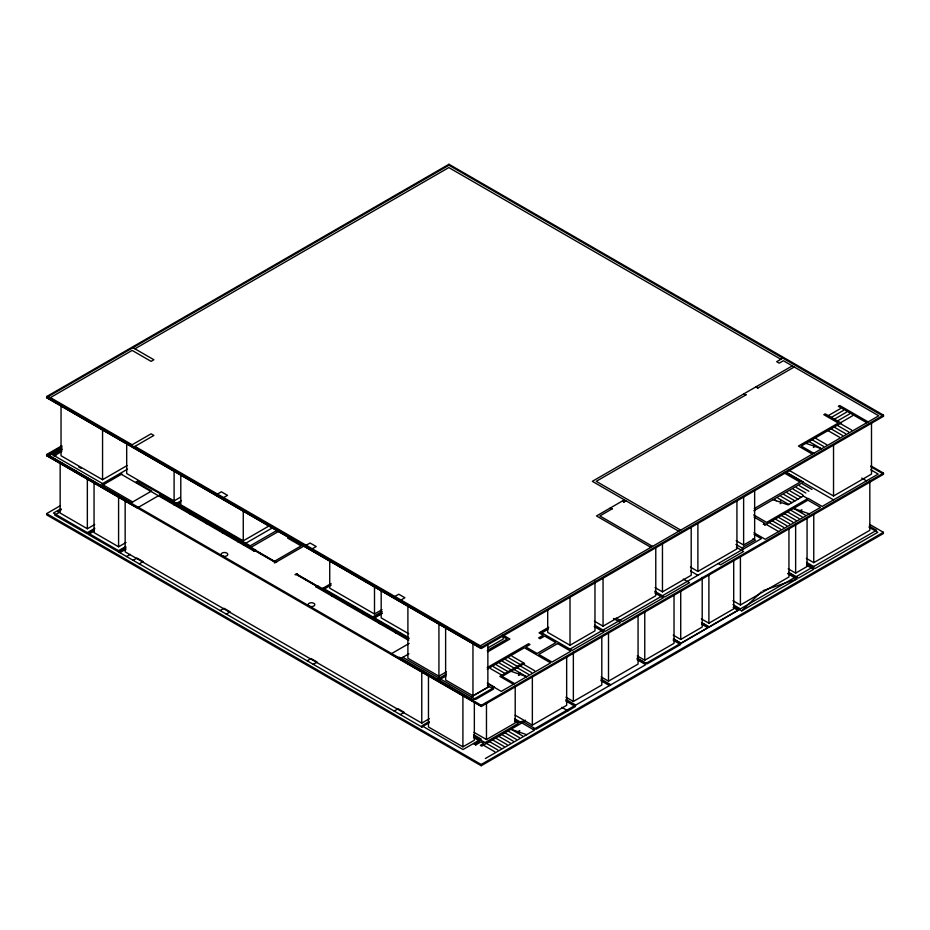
<?xml version="1.0" encoding="UTF-8"?>
<svg xmlns="http://www.w3.org/2000/svg" width="930" height="930" viewBox="0 0 930 930"><rect width="100%" height="100%" fill="white"/><g stroke="black" fill="none" stroke-linecap="round" stroke-linejoin="round"><path stroke-width="1.4" d="M60.462 505.629L46.639 513.616L46.639 514.848L481.182 765.727L883.361 533.529L883.361 532.297L869.55 524.322M481.182 765.727L481.182 764.495L883.361 532.297M733.538 606.174L741.675 610.871L761.286 591.91M46.779 396.471L448.958 164.273L883.5 415.152L883.5 416.303L481.322 648.501L46.779 397.633L46.779 396.471L481.322 647.35L481.322 648.501M46.779 397.633L49.29 396.18M134.908 348.808L448.818 167.574L780.863 359.271M870.933 465.872L883.488 473.126L883.488 474.277L481.31 706.486L46.767 455.607L46.767 454.445L61.857 445.737M61.973 446.632L46.5 455.561L137.28 507.978L158.344 495.818M48.29 455.34L61.52 447.702M46.895 455.34L49.685 455.34L62.136 448.144M54.858 453.956L62.391 449.609M61.845 451.422L54.347 455.747L102.556 483.588M61.403 464.163L62.787 463.361M61.95 464.489L63.345 463.686M75.063 472.056L76.458 471.254M75.621 472.382L77.016 471.58M132.967 447.516L153.88 435.438L151.09 433.822L132.13 444.773L50.406 397.598L132.13 350.412L151.09 361.363L153.88 359.759L132.967 347.68M61.043 404.62L61.043 455.747L102.556 479.717L127.108 465.546M127.55 469.162L101.719 484.065L132.688 501.944M60.95 508.733L53.463 513.058L118.587 550.653L125.748 546.526M103.114 484.867L121.946 473.998M61.461 509.57L57.8 511.686L59.195 512.488L54.73 515.069L87.222 533.82L94.5 529.623M102.951 488.157L104.346 487.355M103.509 488.483L104.904 487.68M116.622 496.05L118.017 495.248M117.18 496.376L118.575 495.562M129.758 503.63L151.648 490.994L136.024 481.973L137.419 481.17L160.576 493.888L159.46 494.539L255.959 550.246L254.285 551.211L119.993 473.521M60.159 463.349L60.159 513.058L87.35 528.763L94.732 524.497M87.35 532.623L94.837 528.298M94.302 531.018L88.338 534.471L422.046 727.132M158.902 496.143L160.576 495.179M126.689 443.691L126.689 473.521L174.096 500.898L180.339 497.294M174.096 504.758L181.466 500.503M174.236 505.002L175.91 504.037M174.794 505.327L176.468 504.362M178.002 504.118L180.432 502.712M94.046 482.914L94.046 532.623L118.587 546.794L126.038 542.492M217.469 494.051L221.375 491.796L227.513 495.341L223.607 497.597M118.459 551.862L125.945 547.538M119.854 552.664L126.131 549.037M190.139 514.174L191.813 513.209M190.697 514.499L192.37 513.534M126.55 556.535L130.316 554.361M133.106 560.313L137.001 558.058L143.139 561.604L139.233 563.859M206.03 523.358L207.704 522.393M206.588 523.683L208.262 522.718M221.933 532.541L223.607 531.565M222.491 532.855L224.165 531.89M237.836 541.713L239.498 540.749M238.382 542.039L240.056 541.074M180.792 473.51L180.792 504.758L243.265 540.83L269.468 525.706M243.265 544.689L272.757 527.67M249.263 546.387L277.268 530.216M250.937 547.351L278.942 531.181M253.727 550.897L255.401 549.932M274.501 561.278L301.146 545.898L287.614 538.086L289.149 537.203L304.215 545.898L276.315 561.999M306.168 545.259L310.062 543.004L316.2 546.549L312.294 548.793M220.119 610.557L224.025 608.301L230.163 611.847L226.257 614.091M316.2 586.958L317.874 585.993M322.338 588.574L331.103 583.517M323.733 589.376L331.22 585.051M331.545 595.816L333.219 594.851M332.103 596.142L333.777 595.177M347.436 605L349.11 604.035M347.994 605.314L349.668 604.349M782.955 358.062L776.678 361.689L779.189 363.142L783.374 360.724L878.757 415.791L478.392 646.943M792.302 365.874L592.317 481.333L678.784 531.251M363.339 614.172L365.013 613.207M363.897 614.498L365.571 613.533M394.855 596.467L398.761 594.212L404.899 597.746L400.993 600.001M746.279 394.692L596.223 481.333L680.737 530.123M757.438 388.252L794.255 367.001M329.731 559.767L329.731 588.167L374.499 614.009L382.021 609.662M372.128 617.311L382.16 611.522M373.523 618.125L382.3 613.044M374.499 617.88L381.904 613.602M307.144 660.788L311.038 658.545L317.176 662.079L313.271 664.334M379.231 623.356L380.905 622.391M379.789 623.681L381.463 622.705M624.39 499.852L596.502 515.952L650.895 547.351M395.134 632.528L396.808 631.563M395.692 632.853L397.366 631.889M612.405 508.698L599.85 515.952L652.569 546.387M623.553 502.258L626.064 500.817M409.165 643.432L390.949 653.953L480.624 705.719L883.488 473.126M397.924 657.975L399.319 657.173L472.952 699.686M401.202 658.254L408.921 653.802M828.281 415.629L840.267 408.712M831.339 417.407L843.336 410.479M834.408 419.174L846.405 412.246M837.477 420.941L849.474 414.024M840.546 422.72L852.543 415.791M422.464 672.146L423.859 671.344M423.022 672.471L424.417 671.658M883.5 415.152L480.206 647.989L46.5 397.598L448.958 165.238L883.5 416.303M446.388 671.867L438.925 676.168L438.925 623.623M488.145 647.745L503.211 639.05L503.211 634.795M437.53 679.226L446.481 674.064M487.285 650.5L507.117 639.05L502.165 636.201M438.925 680.039L446.133 675.878M487.471 652L509.907 639.05L502.444 634.748M394.157 711.032L398.063 708.776L404.201 712.322L400.295 714.577M548.758 627.25L539.051 632.853L543.236 635.271L538.633 637.922L540.028 638.736L544.631 636.073L555.919 642.595L537.098 653.465L525.799 646.943L529.984 644.525L528.589 643.723L487.169 667.635M754.265 508.594L800.102 482.135L784.246 472.975M447.016 686.317L448.4 685.515M548.305 628.157L541.004 632.377L572.241 650.407L603.896 632.133L594.165 626.518M447.563 686.642L448.958 685.829M541.841 632.853L547.851 629.378M753.904 510.744L803.45 482.135L786.117 472.126M487.297 669.182L524.404 647.745L550.63 662.881L501.258 691.385L488.273 683.887M803.311 496.062L788.047 504.874L781.816 502.7L780.235 503.63L780.933 500.886L779.328 501.816L773.121 499.643M523.427 662.811L499.863 676.412L513.534 684.306M763.286 524.322L764.96 523.358L754.091 517.08M125.155 500.735L125.155 551.862L421.767 723.11L429.3 718.762M764.681 525.125L807.914 500.166L820.469 507.42L765.239 539.295L753.951 532.774M445.621 627.483L445.621 680.039L472.952 695.814L487.866 687.2L487.866 644.595M471.417 696.861L489.261 686.561M429.149 721.587L421.895 725.772L463.035 749.522L481.17 739.059L473.684 734.735M421.767 726.981L429.23 722.668M471.557 700.488L494.562 687.2L487.274 682.992M547.7 609.65L547.7 632.377L570.009 645.257L594.968 630.842L594.968 581.134M594.386 621.159L603.058 626.169L655.778 595.735L655.778 547.445M655.034 587.586L662.462 591.875L691.199 575.286L691.199 526.996M690.455 567.126L697.884 571.427L736.932 548.874L736.932 500.596M736.188 540.725L743.628 545.015L754.649 538.656L754.649 490.366M741.954 547.909L755.486 540.109L752.975 538.656M788.361 469.917L833.536 496.004L871.503 474.079L871.503 422.952M570.009 649.117L601.663 630.842M603.058 630.04L761.345 538.656L754.091 534.471M428.463 675.843L428.463 726.981L462.908 746.86L474.347 740.257L474.347 701.918M474.068 744.291L479.648 741.071L473.475 737.502M475.463 745.093L481.043 741.873L483.681 743.396L480.345 745.337L481.74 746.139L521.893 722.947M474.009 732.34L486.471 739.536L515.208 722.947L515.208 686.026M485.076 742.593L518.266 723.435L514.546 721.285M523.009 721.657L525.52 720.215M515.162 715.193L532.355 725.121L566.661 705.312L566.661 657.033M565.986 697.198L573.357 701.452L601.803 685.026L601.803 636.736M601.129 676.912L608.499 681.167L638.061 664.09L638.061 615.811M637.248 655.894L644.757 660.23L674.029 643.327L674.029 595.037M673.215 635.132L680.725 639.468L702.197 627.064L702.197 577.356M701.383 618.869L708.893 623.205L733.712 608.871L733.712 560.581M732.968 600.71L740.408 605L788.942 576.984L788.942 528.693M788.198 568.823L795.638 573.124L807.066 566.521L807.066 518.231M806.322 558.36L813.762 562.65L869.829 530.286L869.829 480.577M533.332 729.55L645.734 664.659L637.096 659.672M485.355 758.531L534.448 730.201L514.546 718.704M741.675 610.871L796.905 578.995L787.605 573.624M762.995 590.678L796.905 578.995M46.895 455.793L49.685 455.793L131.153 502.828M510.989 671.274L517.882 673.68L519.731 672.739L518.533 675.354L520.196 674.483L526.636 676.738L526.078 676.412M526.671 734.688L520.23 732.433L518.568 733.305L519.765 730.689L517.917 731.631L511.023 729.225L522.451 735.828M805.961 443.331L812.518 445.621L814.122 444.691L813.425 447.435L815.006 446.493L821.585 448.806L821.027 448.481M809.309 513.86L802.741 511.558L801.149 512.488L801.858 509.745L800.242 510.675L793.697 508.385L805.124 514.988M868.155 421.906L839.709 405.492L838.314 406.294L866.76 422.72M840.267 423.522L851.706 430.125M837.198 425.289L848.637 431.892M834.129 427.068L845.568 433.671M831.071 428.835L842.499 435.438M756.044 386.81L757.996 387.938M828.002 430.602L839.43 437.205M870.666 466.674L882.663 473.603M743.768 393.89L745.721 395.018M870.771 469.79L878.199 474.079L822.143 506.455L808.193 498.399L766.634 522.393L753.707 514.929M815.168 438.018L826.607 444.61M812.099 439.785L823.538 446.388M809.03 441.552L820.469 448.155M861.703 478.09L866.481 480.845M813.773 453.305L801.218 446.063L841.104 423.034L825.212 413.862L823.817 414.664L838.314 423.034L798.428 446.063L812.378 454.119M785.234 471.975L833.536 499.863M802.474 483.984L811.96 489.459M799.405 485.762L808.891 491.238M869.271 526.101L876.513 530.286L645.862 663.45L637.224 658.463M869.038 527.252L877.781 532.297L815.029 568.521L806.729 563.731M796.336 487.529L805.822 493.005M793.278 489.296L802.753 494.772M803.032 495.899L807.775 498.643M790.209 491.075L799.684 496.55M800.242 496.864L801.079 497.352M787.14 492.842L796.615 498.317M797.173 498.643L798.01 499.119M784.071 494.609L793.557 500.084M794.115 500.41L794.952 500.898M781.002 496.388L790.488 501.863M791.046 502.188L791.883 502.665M777.933 498.155L787.419 503.63M787.977 503.955L788.814 504.432M774.864 499.933L776.329 500.77M790.628 510.151L802.055 516.755M787.559 511.93L798.986 518.522M784.49 513.697L795.929 520.3M781.421 515.464L792.86 522.067M778.352 517.243L789.791 523.846M775.283 519.01L786.722 525.613M772.214 520.777L783.653 527.38M769.145 522.555L780.584 529.158M766.076 524.322L778.631 531.565M763.844 523.997L765.239 524.811M806.508 562.336L813.762 566.521M806.519 565.231L813.634 569.334L798.568 578.03L788.721 572.334M788.384 572.799L795.638 576.984M735.932 544.434L743.628 548.874M736.374 547.27L743.628 551.455L720.483 564.824L718.251 563.534M622.437 500.979L624.111 501.944M610.173 508.059L611.847 509.024M690.583 571.067L697.884 575.286M733.003 604.593L740.408 608.871M733.165 607.569L738.048 610.394L709.323 626.983L701.859 622.67M683.271 579.088L689.525 582.692L664.694 597.025L654.697 591.259M654.79 592.922L663.299 597.827L622.158 621.589L616.137 618.101M701.487 622.786L708.893 627.064M701.708 624.193L707.928 627.785L681.155 643.246L673.692 638.933M673.32 639.05L680.725 643.327M673.192 640.259L680.597 644.525L647.129 663.857L637.248 658.149M613.475 618.496L620.496 622.554L605.29 631.331L594.596 625.158M600.989 679.086L610.871 684.782M600.838 680.609L609.476 685.596M512 656.208L524.543 663.45L502.095 676.412L514.65 683.655M523.288 664.171L534.727 670.774M508.931 657.975L520.358 664.578M520.219 665.95L531.658 672.553M505.862 659.742L517.301 666.345M134.908 446.388L480.345 645.815M517.161 667.717L528.589 674.32M502.793 661.521L514.232 668.124M514.232 669.565L525.52 676.087M565.975 699.441L575.728 705.08M565.614 700.848L575.449 706.521L536.122 729.225L522.172 721.18L519.661 722.633L514.697 719.762M499.724 663.288L511.163 669.891M496.655 665.055L508.094 671.658M493.586 666.833L505.025 673.436M561.767 707.323L567.916 710.869M490.517 668.6L501.956 675.203M408.7 633.76L381.184 617.88L381.184 589.469M160.437 493.97L250.24 545.817M323.036 588.167L408.747 637.654M409.165 638.701L317.316 585.679L315.642 586.644L408.677 640.352M255.68 550.409L275.757 561.999M296.961 574.24L317.037 585.83M255.401 550.572L275.478 562.162M296.682 574.403L316.758 585.993M159.739 495.667L175.073 504.513M175.631 504.839L190.976 513.697M191.534 514.023L206.867 522.869M207.425 523.195L222.77 532.053M223.328 532.379L238.661 541.237M239.219 541.551L254.564 550.409M255.122 550.734L275.199 562.325M296.403 574.566L316.479 586.156M317.037 586.481L332.382 595.34M332.94 595.653L348.273 604.512M348.831 604.837L364.176 613.695M364.734 614.009L380.068 622.867M380.626 623.193L395.971 632.051M396.529 632.377L408.328 639.189M487.39 685.468L493.586 689.049L475.742 699.36L440.599 679.074M78.701 466.953L81.166 468.383M439.53 676.552L407.898 658.254L407.898 605.709M402.876 657.289L439.204 678.261M46.767 454.445L481.31 705.324L481.31 706.486M48.29 455.793L62.089 463.768M62.647 464.082L75.76 471.65M76.318 471.975L103.648 487.762M104.207 488.076L117.32 495.644M117.878 495.969L130.456 503.235M507.954 731.003L519.382 737.606M504.885 732.77L516.324 739.373M501.816 734.549L513.255 741.14M498.747 736.316L510.186 742.919M495.678 738.083L507.117 744.686M492.609 739.862L504.048 746.465M489.54 741.629L500.979 748.232M473.893 736.13L497.91 749.999M483.402 745.174L494.841 751.777M474.625 743.965L476.021 744.767M46.639 513.616L481.182 764.495M833.536 444.877L833.536 496.004M813.762 514.36L813.762 562.65M795.638 523.416L795.638 573.124M743.628 496.725L743.628 545.015M740.408 556.71L740.408 605M708.893 574.914L708.893 623.205M697.884 523.137L697.884 571.427M680.725 591.178L680.725 639.468M662.462 543.585L662.462 591.875M644.757 611.94L644.757 660.23M608.499 632.877L608.499 681.167M603.058 577.879L603.058 626.169M573.357 651.744L573.357 701.452M570.009 596.967L570.009 645.257M532.355 676.831L532.355 725.121M486.471 702.603L486.471 739.536M472.952 643.269L472.952 695.814M462.908 695.733L462.908 746.86M448.958 164.273L448.958 165.424M421.767 671.983L421.767 723.11M374.499 587.028L374.499 614.009M243.265 509.582L243.265 540.83M174.096 469.65L174.096 500.898M118.587 495.667L118.587 546.794M102.556 428.591L102.556 479.717M87.35 479.043L87.35 528.763M276.036 561.848L274.362 562.813L276.594 562.162L276.036 561.848M296.682 573.764L295.008 574.728L297.24 574.077L296.682 573.764M557.593 643.56L538.772 654.429L552.025 662.079L570.846 651.209L557.593 643.56M53.661 455.63A1.581 0.907 0 0 0 56.021 454.84A1.581 0.907 0 0 0 53.661 454.049A1.581 0.907 0 0 0 53.661 455.63M222.77 556.117A3.348 1.941 0 0 0 227.792 554.431A3.348 1.941 0 0 0 222.77 552.757A3.348 1.941 0 0 0 222.77 556.117M309.585 606.279A3.348 1.941 0 0 0 314.805 604.814A3.348 1.941 0 0 0 309.992 602.931A3.348 1.941 0 0 0 309.585 606.279"/></g></svg>
